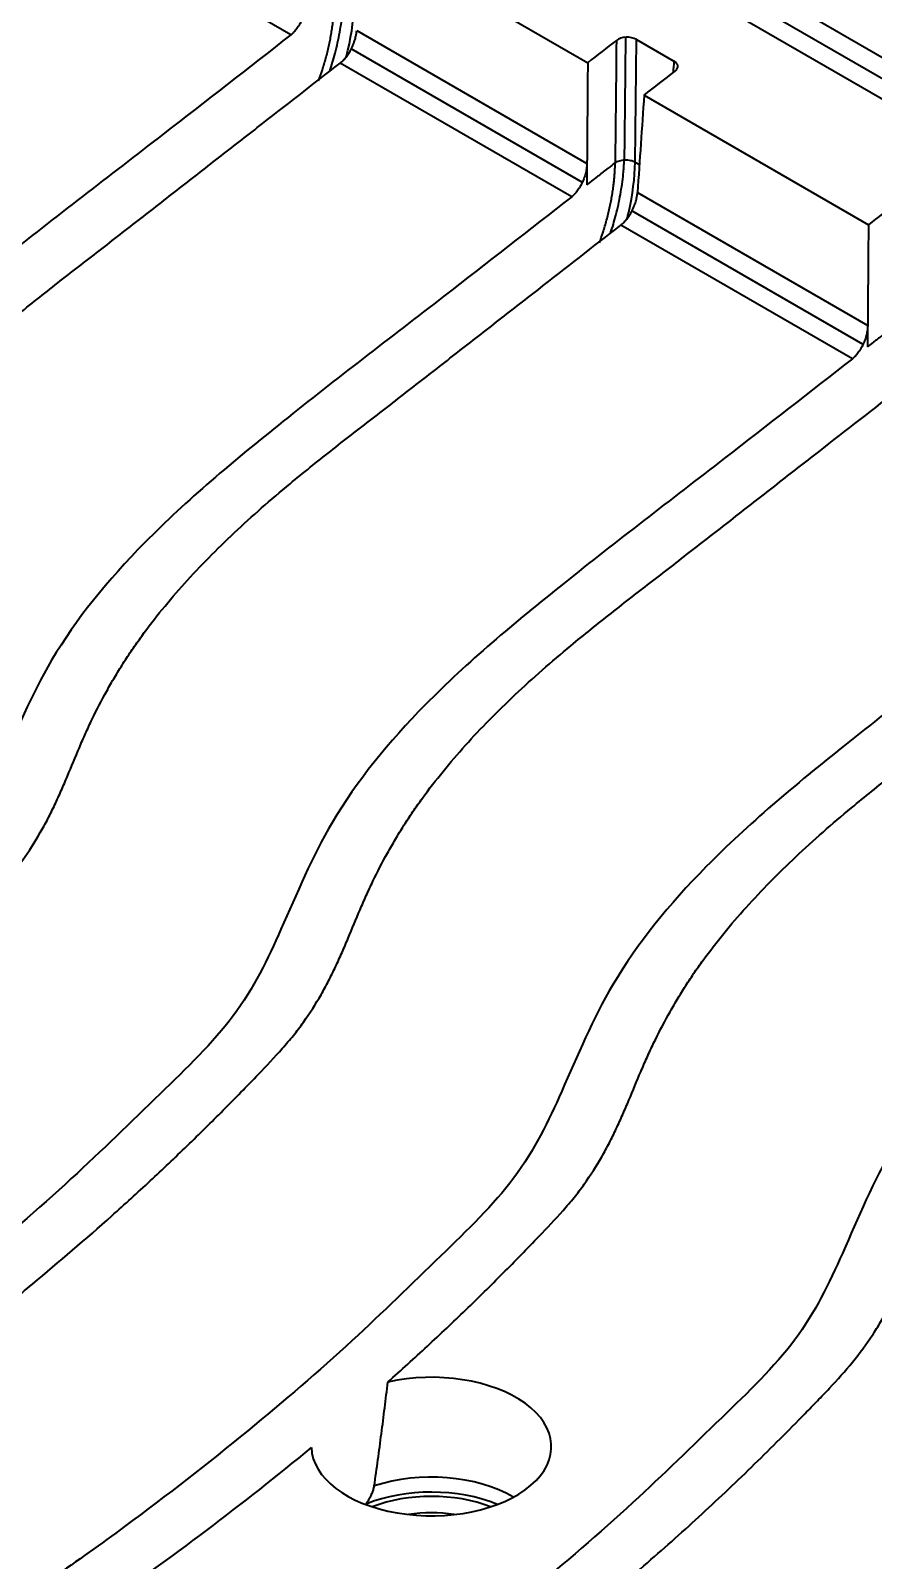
# Model space of a CAD drawing. Header units: millimetres. Extents: x 256 to 2096, y 1004 to 2403.
# Drawn here: x 1774.8 to 1806.8, y 1366.8 to 1424.9 of the extents above; entities that cross this region are included whole.
import ezdxf

# ---------------------------------------------------------------- set-up
doc = ezdxf.new("R2010")
doc.units = ezdxf.units.MM
doc.layers.add('1', color=7, linetype='Continuous', true_color=0xffffff)

msp = doc.modelspace()

# ---------------------------------------------------------------- linework, layer by layer
at = {"layer": '1', "color": 7, "linetype": 'Continuous', "lineweight": 35}
for p, q in [((1775.65, 1442.012), (1900.688, 1369.821)), ((1900.475, 1369.126), (1775.412, 1441.331)), ((1899.996, 1368.624), (1774.923, 1440.835)), ((1784.645, 1424.708), (1775.854, 1429.784)), ((1787.395, 1428.563), (1795.914, 1423.644)), ((1787.142, 1424.864), (1795.885, 1419.816)), ((1797.713, 1419.872), (1797.762, 1424.526)), ((1797.762, 1424.526), (1799.185, 1423.704)), ((1795.305, 1418.554), (1786.514, 1423.629)), ((1795.71, 1419.099), (1786.933, 1424.166)), ((1798.054, 1422.409), (1806.574, 1417.49)), ((1797.713, 1419.872), (1797.874, 1419.779)), ((1797.801, 1418.71), (1806.544, 1413.662)), ((1806.369, 1412.944), (1797.592, 1418.012)), ((1805.964, 1412.4), (1797.173, 1417.475))]:
    msp.add_line(p, q, dxfattribs=at)
for centre, major_axis, ratio, start_param, end_param in [((1797.407, 1424.32), (0.503, 0), 0.578764, 0.786042, 2.502079), ((1798.829, 1423.499), (0.503, 0.001), 0.576477, 5.644917, 7.066619), ((1789.979, 1371.082), (-4.556, 0), 0.57735, 0.01433, 5.083199), ((1789.979, 1367.428), (4.321, 0), 0.57735, 0.767238, 2.096944), ((1789.979, 1366.876), (4.286, 0), 0.57735, 0.94714, 2.187704), ((1789.979, 1366.876), (4.009, 0), 0.57735, 0.976115, 2.165431), ((1789.979, 1366.651), (3.318, 0), 0.57735, 1.306559, 1.834985)]:
    msp.add_ellipse(centre, major_axis=major_axis, ratio=ratio, start_param=start_param, end_param=end_param, dxfattribs=at)
for points, knots in [([(1763.293, 1419.962), (1763.797, 1420.379), (1764.313, 1420.792), (1765.355, 1421.613), (1765.881, 1422.02), (1766.672, 1422.632), (1766.936, 1422.836), (1767.462, 1423.244), (1768.25, 1423.856), (1769.037, 1424.469), (1770.085, 1425.287), (1770.609, 1425.696), (1771.658, 1426.514), (1773.231, 1427.74), (1774.805, 1428.966), (1775.854, 1429.784)], [0, 0, 0, 0, 0.125, 0.125, 0.25, 0.25, 0.3125, 0.3125, 0.375, 0.5, 0.5, 0.625, 0.625, 0.75, 1, 1, 1, 1]), ([(1785.225, 1425.971), (1785.224, 1425.915), (1785.22, 1425.859), (1785.209, 1425.771), (1785.204, 1425.741), (1785.193, 1425.681), (1785.186, 1425.651), (1785.164, 1425.559), (1785.146, 1425.499), (1785.115, 1425.409), (1785.103, 1425.379), (1785.079, 1425.319), (1785.067, 1425.289), (1785.027, 1425.203), (1784.998, 1425.147), (1784.959, 1425.08), (1784.951, 1425.067), (1784.934, 1425.041), (1784.926, 1425.028), (1784.901, 1424.99), (1784.884, 1424.965), (1784.832, 1424.895), (1784.796, 1424.852), (1784.75, 1424.803), (1784.74, 1424.793), (1784.721, 1424.775), (1784.693, 1424.748), (1784.664, 1424.723), (1784.645, 1424.708)], [0, 0, 0, 0, 0.125, 0.125, 0.1875, 0.1875, 0.25, 0.25, 0.375, 0.375, 0.4375, 0.4375, 0.5, 0.5, 0.625, 0.625, 0.65625, 0.65625, 0.6875, 0.6875, 0.75, 0.75, 0.875, 0.875, 0.90625, 0.90625, 0.9375, 1, 1, 1, 1]), ([(1785.697, 1422.958), (1785.747, 1423.094), (1785.845, 1423.382), (1785.975, 1423.823), (1786.068, 1424.201), (1786.131, 1424.501), (1786.173, 1424.723), (1786.208, 1424.944), (1786.231, 1425.111), (1786.245, 1425.228), (1786.252, 1425.294), (1786.259, 1425.36), (1786.265, 1425.425), (1786.271, 1425.49), (1786.276, 1425.555), (1786.28, 1425.619), (1786.284, 1425.683), (1786.288, 1425.747), (1786.291, 1425.81), (1786.293, 1425.873), (1786.295, 1425.936), (1786.295, 1425.978), (1786.296, 1425.998)], [0, 0, 0, 0, 0.13203, 0.27781, 0.423864, 0.496252, 0.568474, 0.640662, 0.712946, 0.735094, 0.757217, 0.779319, 0.801403, 0.823473, 0.845534, 0.867588, 0.88964, 0.911694, 0.933753, 0.955821, 0.977902, 1, 1, 1, 1]), ([(1786.122, 1423.323), (1786.195, 1423.548), (1786.262, 1423.775), (1786.391, 1424.27), (1786.45, 1424.538), (1786.544, 1425.06), (1786.58, 1425.316), (1786.622, 1425.75), (1786.633, 1425.93), (1786.639, 1426.106)], [0, 0, 0, 0, 0.239321, 0.239321, 0.518896, 0.518896, 0.79847, 0.79847, 1, 1, 1, 1]), ([(1786.745, 1423.859), (1786.767, 1423.946), (1786.95, 1424.692), (1787.046, 1425.423), (1787.054, 1426.026)], [0, 0, 0, 0, 0.117485, 1, 1, 1, 1]), ([(1786.514, 1423.629), (1786.552, 1423.659), (1786.59, 1423.693), (1786.647, 1423.751), (1786.665, 1423.771), (1786.693, 1423.803), (1786.702, 1423.814), (1786.721, 1423.837), (1786.73, 1423.848), (1786.775, 1423.906), (1786.81, 1423.956), (1786.859, 1424.034), (1786.875, 1424.061), (1786.899, 1424.102), (1786.906, 1424.116), (1786.922, 1424.144), (1786.929, 1424.158), (1786.965, 1424.229), (1786.991, 1424.287), (1787.021, 1424.361), (1787.027, 1424.375), (1787.038, 1424.405), (1787.043, 1424.42), (1787.059, 1424.465), (1787.069, 1424.494), (1787.095, 1424.582), (1787.109, 1424.64), (1787.123, 1424.712), (1787.125, 1424.726), (1787.13, 1424.754), (1787.136, 1424.796), (1787.14, 1424.837), (1787.142, 1424.864)], [0, 0, 0, 0, 0.125, 0.125, 0.1875, 0.1875, 0.21875, 0.21875, 0.25, 0.25, 0.375, 0.375, 0.4375, 0.4375, 0.46875, 0.46875, 0.5, 0.5, 0.625, 0.625, 0.65625, 0.65625, 0.6875, 0.6875, 0.75, 0.75, 0.875, 0.875, 0.90625, 0.90625, 0.9375, 1, 1, 1, 1]), ([(1784.645, 1424.708), (1783.029, 1423.447), (1779.388, 1420.601), (1773.778, 1416.32), (1768.408, 1411.834), (1764.76, 1407.36), (1763.084, 1403.25), (1761.401, 1399.715), (1758.239, 1396.685), (1754.929, 1393.443), (1750.936, 1390.015), (1746.242, 1386.357), (1740.682, 1382.496), (1736.52, 1379.935), (1734.263, 1378.632)], [0, 0, 0, 0, 0.085486, 0.192871, 0.292548, 0.381023, 0.457302, 0.520716, 0.582437, 0.650783, 0.725777, 0.808295, 0.89931, 1, 1, 1, 1]), ([(1797.349, 1424.609), (1797.342, 1423.919), (1797.334, 1423.229), (1797.323, 1422.108), (1797.318, 1421.677), (1797.309, 1420.814), (1797.305, 1420.383), (1797.3, 1419.952)], [0, 0, 0, 0, 0.444409, 0.444409, 0.722204, 0.722204, 1, 1, 1, 1]), ([(1773.953, 1413.808), (1774.457, 1414.225), (1774.972, 1414.638), (1776.014, 1415.458), (1776.541, 1415.866), (1777.332, 1416.478), (1777.595, 1416.681), (1778.121, 1417.089), (1778.91, 1417.702), (1779.697, 1418.315), (1780.745, 1419.133), (1781.269, 1419.542), (1782.317, 1420.36), (1783.89, 1421.586), (1785.465, 1422.812), (1786.514, 1423.629)], [0, 0, 0, 0, 0.125, 0.125, 0.25, 0.25, 0.3125, 0.3125, 0.375, 0.5, 0.5, 0.625, 0.625, 0.75, 1, 1, 1, 1]), ([(1795.884, 1419.816), (1795.884, 1419.761), (1795.88, 1419.704), (1795.868, 1419.617), (1795.864, 1419.587), (1795.852, 1419.527), (1795.846, 1419.496), (1795.824, 1419.405), (1795.806, 1419.345), (1795.774, 1419.254), (1795.763, 1419.224), (1795.739, 1419.164), (1795.726, 1419.135), (1795.686, 1419.048), (1795.657, 1418.993), (1795.618, 1418.926), (1795.61, 1418.912), (1795.594, 1418.886), (1795.586, 1418.873), (1795.561, 1418.835), (1795.544, 1418.811), (1795.492, 1418.741), (1795.456, 1418.698), (1795.409, 1418.648), (1795.4, 1418.639), (1795.381, 1418.62), (1795.353, 1418.593), (1795.324, 1418.569), (1795.305, 1418.554)], [0, 0, 0, 0, 0.125, 0.125, 0.1875, 0.1875, 0.25, 0.25, 0.375, 0.375, 0.4375, 0.4375, 0.5, 0.5, 0.625, 0.625, 0.65625, 0.65625, 0.6875, 0.6875, 0.75, 0.75, 0.875, 0.875, 0.90625, 0.90625, 0.9375, 1, 1, 1, 1]), ([(1796.955, 1419.844), (1796.945, 1419.836), (1796.92, 1419.817), (1796.878, 1419.784), (1796.824, 1419.741), (1796.759, 1419.69), (1796.683, 1419.63), (1796.598, 1419.564), (1796.508, 1419.493), (1796.409, 1419.416), (1796.301, 1419.332), (1796.189, 1419.245), (1796.082, 1419.161), (1795.978, 1419.08), (1795.911, 1419.028), (1795.878, 1419.002)], [0, 0, 0, 0, 0.028795, 0.068197, 0.118206, 0.178822, 0.250044, 0.330448, 0.413784, 0.500053, 0.60833, 0.712463, 0.812452, 0.908297, 1, 1, 1, 1]), ([(1796.357, 1416.804), (1796.406, 1416.94), (1796.504, 1417.227), (1796.635, 1417.668), (1796.728, 1418.047), (1796.791, 1418.347), (1796.832, 1418.569), (1796.868, 1418.789), (1796.891, 1418.957), (1796.905, 1419.073), (1796.912, 1419.139), (1796.919, 1419.205), (1796.925, 1419.271), (1796.931, 1419.336), (1796.936, 1419.4), (1796.94, 1419.465), (1796.944, 1419.529), (1796.947, 1419.593), (1796.95, 1419.656), (1796.952, 1419.719), (1796.954, 1419.782), (1796.955, 1419.823), (1796.955, 1419.844)], [0, 0, 0, 0, 0.13203, 0.27781, 0.423864, 0.496252, 0.568474, 0.640662, 0.712946, 0.735094, 0.757217, 0.779319, 0.801403, 0.823473, 0.845534, 0.867588, 0.88964, 0.911694, 0.933753, 0.955821, 0.977902, 1, 1, 1, 1]), ([(1796.781, 1417.168), (1796.855, 1417.394), (1796.922, 1417.621), (1797.05, 1418.115), (1797.109, 1418.383), (1797.203, 1418.906), (1797.239, 1419.162), (1797.281, 1419.596), (1797.293, 1419.776), (1797.299, 1419.952)], [0, 0, 0, 0, 0.239321, 0.239321, 0.518896, 0.518896, 0.798471, 0.798471, 1, 1, 1, 1]), ([(1796.955, 1419.851), (1796.977, 1419.866), (1797.001, 1419.88), (1797.055, 1419.904), (1797.085, 1419.914), (1797.148, 1419.932), (1797.181, 1419.939), (1797.25, 1419.949), (1797.286, 1419.952), (1797.357, 1419.954), (1797.393, 1419.953), (1797.465, 1419.947), (1797.5, 1419.943), (1797.567, 1419.929), (1797.599, 1419.92), (1797.66, 1419.9), (1797.688, 1419.888), (1797.713, 1419.875)], [0, 0, 0, 0, 0.125, 0.125, 0.25, 0.25, 0.375, 0.375, 0.5, 0.5, 0.625, 0.625, 0.75, 0.75, 0.875, 0.875, 1, 1, 1, 1]), ([(1797.404, 1417.704), (1797.427, 1417.792), (1797.61, 1418.538), (1797.705, 1419.269), (1797.713, 1419.872)], [0, 0, 0, 0, 0.117485, 1, 1, 1, 1]), ([(1795.305, 1418.554), (1793.689, 1417.293), (1790.047, 1414.447), (1784.437, 1410.166), (1779.068, 1405.68), (1775.42, 1401.206), (1773.743, 1397.096), (1772.06, 1393.56), (1768.899, 1390.531), (1765.588, 1387.289), (1761.595, 1383.861), (1756.901, 1380.203), (1751.342, 1376.342), (1747.18, 1373.781), (1744.923, 1372.477)], [0, 0, 0, 0, 0.085486, 0.192871, 0.292548, 0.381023, 0.457302, 0.520716, 0.582437, 0.650783, 0.725777, 0.808295, 0.89931, 1, 1, 1, 1]), ([(1797.174, 1417.475), (1797.212, 1417.505), (1797.25, 1417.539), (1797.306, 1417.597), (1797.325, 1417.617), (1797.353, 1417.649), (1797.362, 1417.66), (1797.38, 1417.682), (1797.389, 1417.694), (1797.435, 1417.752), (1797.469, 1417.801), (1797.519, 1417.88), (1797.535, 1417.906), (1797.558, 1417.948), (1797.566, 1417.962), (1797.581, 1417.99), (1797.589, 1418.004), (1797.625, 1418.075), (1797.651, 1418.133), (1797.681, 1418.206), (1797.686, 1418.221), (1797.698, 1418.251), (1797.703, 1418.266), (1797.719, 1418.31), (1797.728, 1418.34), (1797.755, 1418.428), (1797.769, 1418.486), (1797.783, 1418.558), (1797.785, 1418.572), (1797.79, 1418.6), (1797.796, 1418.642), (1797.8, 1418.683), (1797.802, 1418.709)], [0, 0, 0, 0, 0.125, 0.125, 0.1875, 0.1875, 0.21875, 0.21875, 0.25, 0.25, 0.375, 0.375, 0.4375, 0.4375, 0.46875, 0.46875, 0.5, 0.5, 0.625, 0.625, 0.65625, 0.65625, 0.6875, 0.6875, 0.75, 0.75, 0.875, 0.875, 0.90625, 0.90625, 0.9375, 1, 1, 1, 1]), ([(1784.612, 1407.653), (1785.117, 1408.071), (1785.632, 1408.483), (1786.674, 1409.304), (1787.201, 1409.712), (1787.991, 1410.323), (1788.255, 1410.527), (1788.781, 1410.935), (1789.57, 1411.547), (1790.356, 1412.161), (1791.404, 1412.978), (1791.928, 1413.387), (1792.977, 1414.205), (1794.55, 1415.432), (1796.124, 1416.658), (1797.174, 1417.475)], [0, 0, 0, 0, 0.125, 0.125, 0.25, 0.25, 0.3125, 0.3125, 0.375, 0.5, 0.5, 0.625, 0.625, 0.75, 1, 1, 1, 1]), ([(1806.544, 1413.662), (1806.544, 1413.607), (1806.54, 1413.55), (1806.528, 1413.462), (1806.523, 1413.433), (1806.512, 1413.372), (1806.505, 1413.342), (1806.483, 1413.251), (1806.466, 1413.19), (1806.434, 1413.1), (1806.423, 1413.07), (1806.399, 1413.01), (1806.386, 1412.98), (1806.346, 1412.894), (1806.317, 1412.838), (1806.278, 1412.771), (1806.27, 1412.758), (1806.254, 1412.732), (1806.245, 1412.719), (1806.22, 1412.681), (1806.203, 1412.657), (1806.151, 1412.586), (1806.115, 1412.543), (1806.069, 1412.494), (1806.059, 1412.484), (1806.041, 1412.466), (1806.012, 1412.439), (1805.984, 1412.415), (1805.964, 1412.4)], [0, 0, 0, 0, 0.125, 0.125, 0.1875, 0.1875, 0.25, 0.25, 0.375, 0.375, 0.4375, 0.4375, 0.5, 0.5, 0.625, 0.625, 0.65625, 0.65625, 0.6875, 0.6875, 0.75, 0.75, 0.875, 0.875, 0.90625, 0.90625, 0.9375, 1, 1, 1, 1]), ([(1807.615, 1413.69), (1807.604, 1413.682), (1807.58, 1413.663), (1807.538, 1413.629), (1807.484, 1413.587), (1807.418, 1413.536), (1807.342, 1413.476), (1807.258, 1413.409), (1807.168, 1413.339), (1807.068, 1413.261), (1806.961, 1413.178), (1806.849, 1413.09), (1806.741, 1413.006), (1806.638, 1412.926), (1806.571, 1412.873), (1806.538, 1412.848)], [0, 0, 0, 0, 0.028795, 0.068197, 0.118206, 0.178822, 0.250044, 0.330448, 0.413784, 0.500053, 0.60833, 0.712463, 0.812452, 0.908297, 1, 1, 1, 1]), ([(1805.964, 1412.4), (1804.349, 1411.138), (1800.707, 1408.292), (1795.097, 1404.012), (1789.727, 1399.526), (1786.079, 1395.051), (1784.403, 1390.942), (1782.72, 1387.406), (1779.558, 1384.376), (1776.248, 1381.134), (1772.255, 1377.706), (1767.561, 1374.048), (1762.002, 1370.187), (1757.84, 1367.626), (1755.583, 1366.323)], [0, 0, 0, 0, 0.085486, 0.192871, 0.292548, 0.381023, 0.457302, 0.520716, 0.582437, 0.650783, 0.725777, 0.808295, 0.89931, 1, 1, 1, 1]), ([(1795.272, 1401.499), (1795.776, 1401.916), (1796.292, 1402.329), (1797.334, 1403.15), (1797.86, 1403.557), (1798.651, 1404.169), (1798.914, 1404.373), (1799.441, 1404.781), (1800.229, 1405.393), (1801.016, 1406.006), (1802.064, 1406.824), (1802.588, 1407.233), (1803.636, 1408.051), (1805.21, 1409.277), (1806.784, 1410.503), (1807.833, 1411.321)], [0, 0, 0, 0, 0.125, 0.125, 0.25, 0.25, 0.3125, 0.3125, 0.375, 0.5, 0.5, 0.625, 0.625, 0.75, 1, 1, 1, 1]), ([(1772.748, 1391.375), (1773.061, 1391.7), (1773.369, 1392.026), (1773.803, 1392.521), (1773.943, 1392.688), (1774.144, 1392.939), (1774.21, 1393.023), (1774.338, 1393.192), (1774.401, 1393.277), (1774.706, 1393.703), (1774.926, 1394.049), (1775.228, 1394.575), (1775.324, 1394.751), (1775.508, 1395.106), (1775.595, 1395.284), (1775.764, 1395.642), (1775.845, 1395.822), (1776.004, 1396.182), (1776.081, 1396.363), (1776.309, 1396.905), (1776.457, 1397.267), (1776.687, 1397.808), (1776.766, 1397.989), (1776.927, 1398.349), (1777.177, 1398.887), (1777.453, 1399.422), (1777.746, 1399.953), (1777.848, 1400.13), (1778.004, 1400.394), (1778.057, 1400.482), (1778.165, 1400.658), (1778.329, 1400.92), (1778.5, 1401.181), (1778.735, 1401.526), (1778.856, 1401.698), (1779.227, 1402.21), (1779.488, 1402.547), (1780.032, 1403.215), (1780.316, 1403.545), (1781.201, 1404.526), (1781.833, 1405.166), (1783.171, 1406.426), (1783.876, 1407.044), (1784.612, 1407.653)], [0, 0, 0, 0, 0.0625, 0.0625, 0.09375, 0.09375, 0.109375, 0.109375, 0.125, 0.125, 0.1875, 0.1875, 0.21875, 0.21875, 0.25, 0.25, 0.28125, 0.28125, 0.3125, 0.3125, 0.375, 0.375, 0.40625, 0.40625, 0.4375, 0.5, 0.5, 0.53125, 0.53125, 0.546875, 0.546875, 0.5625, 0.59375, 0.59375, 0.625, 0.625, 0.6875, 0.6875, 0.75, 0.75, 0.875, 0.875, 1, 1, 1, 1]), ([(1816.635, 1406.254), (1815.016, 1404.99), (1811.37, 1402.141), (1805.757, 1397.857), (1800.387, 1393.371), (1796.739, 1388.897), (1795.062, 1384.787), (1793.379, 1381.252), (1790.218, 1378.222), (1786.908, 1374.98), (1782.915, 1371.552), (1778.221, 1367.894), (1772.661, 1364.033), (1768.499, 1361.472), (1766.242, 1360.169)], [0, 0, 0, 0, 0.08567, 0.193034, 0.29269, 0.381147, 0.457411, 0.520812, 0.582521, 0.650853, 0.725832, 0.808334, 0.89933, 1, 1, 1, 1]), ([(1805.932, 1395.345), (1806.436, 1395.762), (1806.951, 1396.175), (1807.993, 1396.995), (1808.52, 1397.403), (1809.31, 1398.015), (1809.574, 1398.218), (1810.1, 1398.626), (1810.889, 1399.239), (1811.675, 1399.852), (1812.724, 1400.67), (1813.248, 1401.079), (1814.296, 1401.897), (1815.869, 1403.123), (1817.443, 1404.349), (1818.493, 1405.166)], [0, 0, 0, 0, 0.125, 0.125, 0.25, 0.25, 0.3125, 0.3125, 0.375, 0.5, 0.5, 0.625, 0.625, 0.75, 1, 1, 1, 1]), ([(1783.408, 1385.221), (1783.721, 1385.546), (1784.028, 1385.872), (1784.462, 1386.367), (1784.603, 1386.533), (1784.804, 1386.785), (1784.87, 1386.869), (1784.998, 1387.038), (1785.06, 1387.122), (1785.365, 1387.548), (1785.586, 1387.894), (1785.888, 1388.42), (1785.984, 1388.597), (1786.167, 1388.951), (1786.255, 1389.13), (1786.423, 1389.488), (1786.505, 1389.668), (1786.663, 1390.028), (1786.74, 1390.208), (1786.968, 1390.75), (1787.117, 1391.112), (1787.347, 1391.654), (1787.425, 1391.834), (1787.587, 1392.194), (1787.837, 1392.733), (1788.112, 1393.267), (1788.406, 1393.799), (1788.507, 1393.975), (1788.664, 1394.24), (1788.717, 1394.328), (1788.825, 1394.503), (1788.989, 1394.766), (1789.16, 1395.026), (1789.394, 1395.372), (1789.515, 1395.543), (1789.887, 1396.055), (1790.147, 1396.393), (1790.692, 1397.06), (1790.976, 1397.391), (1791.86, 1398.371), (1792.493, 1399.012), (1793.831, 1400.271), (1794.536, 1400.89), (1795.272, 1401.499)], [0, 0, 0, 0, 0.0625, 0.0625, 0.09375, 0.09375, 0.109375, 0.109375, 0.125, 0.125, 0.1875, 0.1875, 0.21875, 0.21875, 0.25, 0.25, 0.28125, 0.28125, 0.3125, 0.3125, 0.375, 0.375, 0.40625, 0.40625, 0.4375, 0.5, 0.5, 0.53125, 0.53125, 0.546875, 0.546875, 0.5625, 0.59375, 0.59375, 0.625, 0.625, 0.6875, 0.6875, 0.75, 0.75, 0.875, 0.875, 1, 1, 1, 1]), ([(1827.284, 1400.091), (1825.668, 1398.83), (1822.026, 1395.984), (1816.416, 1391.703), (1811.047, 1387.217), (1807.399, 1382.743), (1805.722, 1378.633), (1804.039, 1375.097), (1800.877, 1372.067), (1797.567, 1368.826), (1793.574, 1365.398), (1788.88, 1361.74), (1783.321, 1357.879), (1779.159, 1355.318), (1776.902, 1354.014)], [0, 0, 0, 0, 0.085486, 0.192871, 0.292548, 0.381023, 0.457302, 0.520716, 0.582437, 0.650783, 0.725777, 0.808295, 0.89931, 1, 1, 1, 1]), ([(1794.067, 1379.067), (1794.381, 1379.391), (1794.688, 1379.717), (1795.122, 1380.213), (1795.262, 1380.379), (1795.464, 1380.63), (1795.529, 1380.714), (1795.657, 1380.883), (1795.72, 1380.968), (1796.025, 1381.394), (1796.245, 1381.74), (1796.548, 1382.266), (1796.643, 1382.442), (1796.827, 1382.797), (1796.914, 1382.975), (1797.083, 1383.333), (1797.164, 1383.513), (1797.323, 1383.874), (1797.4, 1384.054), (1797.628, 1384.596), (1797.776, 1384.958), (1798.007, 1385.5), (1798.085, 1385.68), (1798.246, 1386.04), (1798.497, 1386.578), (1798.772, 1387.113), (1799.066, 1387.644), (1799.167, 1387.821), (1799.324, 1388.085), (1799.377, 1388.173), (1799.484, 1388.349), (1799.648, 1388.612), (1799.819, 1388.872), (1800.054, 1389.217), (1800.175, 1389.389), (1800.546, 1389.901), (1800.807, 1390.238), (1801.352, 1390.906), (1801.636, 1391.236), (1802.52, 1392.217), (1803.153, 1392.858), (1804.49, 1394.117), (1805.196, 1394.736), (1805.932, 1395.345)], [0, 0, 0, 0, 0.0625, 0.0625, 0.09375, 0.09375, 0.109375, 0.109375, 0.125, 0.125, 0.1875, 0.1875, 0.21875, 0.21875, 0.25, 0.25, 0.28125, 0.28125, 0.3125, 0.3125, 0.375, 0.375, 0.40625, 0.40625, 0.4375, 0.5, 0.5, 0.53125, 0.53125, 0.546875, 0.546875, 0.5625, 0.59375, 0.59375, 0.625, 0.625, 0.6875, 0.6875, 0.75, 0.75, 0.875, 0.875, 1, 1, 1, 1]), ([(1837.943, 1393.937), (1836.327, 1392.675), (1832.686, 1389.829), (1827.076, 1385.549), (1821.706, 1381.063), (1818.058, 1376.588), (1816.382, 1372.479), (1814.699, 1368.943), (1811.537, 1365.913), (1808.227, 1362.671), (1804.234, 1359.243), (1799.54, 1355.585), (1793.981, 1351.724), (1789.819, 1349.163), (1787.562, 1347.86)], [0, 0, 0, 0, 0.085486, 0.192871, 0.292548, 0.381023, 0.457302, 0.520716, 0.582437, 0.650783, 0.725777, 0.808295, 0.89931, 1, 1, 1, 1]), ([(1848.603, 1387.782), (1846.987, 1386.521), (1843.345, 1383.675), (1837.735, 1379.394), (1832.366, 1374.908), (1828.718, 1370.434), (1827.041, 1366.324), (1825.358, 1362.789), (1822.197, 1359.759), (1818.887, 1356.517), (1814.893, 1353.089), (1810.199, 1349.431), (1804.64, 1345.57), (1800.478, 1343.009), (1798.221, 1341.706)], [0, 0, 0, 0, 0.085486, 0.192871, 0.292548, 0.381023, 0.457302, 0.520716, 0.582437, 0.650783, 0.725777, 0.808295, 0.89931, 1, 1, 1, 1]), ([(1757.433, 1365.255), (1758.712, 1365.994), (1761.224, 1367.496), (1763.642, 1369.049), (1765.124, 1370.034), (1765.418, 1370.232), (1766.005, 1370.63), (1766.297, 1370.829), (1767.168, 1371.43), (1767.743, 1371.833), (1769.447, 1373.052), (1770.558, 1373.875), (1772.186, 1375.127), (1772.723, 1375.548), (1773.518, 1376.182), (1773.781, 1376.394), (1774.305, 1376.82), (1774.566, 1377.034), (1775.858, 1378.105), (1776.865, 1378.971), (1778.336, 1380.286), (1778.819, 1380.726), (1779.772, 1381.613), (1780.241, 1382.058), (1781.167, 1382.954), (1781.623, 1383.405), (1782.523, 1384.31), (1782.968, 1384.765), (1783.408, 1385.221)], [0, 0, 0, 0, 0.125, 0.25, 0.25, 0.28125, 0.28125, 0.3125, 0.3125, 0.375, 0.375, 0.5, 0.5, 0.5625, 0.5625, 0.59375, 0.59375, 0.625, 0.625, 0.75, 0.75, 0.8125, 0.8125, 0.875, 0.875, 0.9375, 0.9375, 1, 1, 1, 1]), ([(1778.752, 1352.946), (1780.568, 1353.995), (1782.335, 1355.068), (1785.771, 1357.261), (1789.108, 1359.502), (1792.25, 1361.838), (1794.153, 1363.328), (1794.53, 1363.627), (1795.092, 1364.079), (1795.278, 1364.23), (1795.65, 1364.532), (1795.834, 1364.684), (1796.754, 1365.443), (1798.197, 1366.666), (1799.582, 1367.907), (1800.6, 1368.845), (1800.936, 1369.159), (1801.6, 1369.788), (1801.928, 1370.104), (1802.903, 1371.055), (1803.54, 1371.693), (1804.323, 1372.495), (1804.479, 1372.656), (1804.789, 1372.977), (1804.944, 1373.138), (1805.4, 1373.623), (1805.695, 1373.95), (1806.24, 1374.617), (1806.489, 1374.958), (1806.832, 1375.478), (1806.941, 1375.653), (1807.15, 1376.007), (1807.249, 1376.185), (1807.533, 1376.724), (1807.706, 1377.089), (1807.91, 1377.548), (1807.95, 1377.641), (1808.03, 1377.825), (1808.148, 1378.102), (1808.263, 1378.379), (1808.493, 1378.934), (1808.647, 1379.303), (1808.975, 1380.039), (1809.148, 1380.406), (1809.52, 1381.134), (1809.718, 1381.497), (1810.145, 1382.216), (1810.374, 1382.573), (1810.62, 1382.927)], [0, 0, 0, 0, 0.125, 0.125, 0.25, 0.375, 0.375, 0.40625, 0.40625, 0.421875, 0.421875, 0.4375, 0.4375, 0.5, 0.5625, 0.5625, 0.59375, 0.59375, 0.625, 0.625, 0.6875, 0.6875, 0.703125, 0.703125, 0.71875, 0.71875, 0.75, 0.75, 0.78125, 0.78125, 0.796875, 0.796875, 0.8125, 0.8125, 0.84375, 0.84375, 0.851563, 0.851563, 0.859375, 0.875, 0.875, 0.90625, 0.90625, 0.9375, 0.9375, 0.96875, 0.96875, 1, 1, 1, 1]), ([(1788.327, 1373.534), (1788.833, 1373.985), (1789.333, 1374.439), (1790.318, 1375.351), (1790.803, 1375.81), (1791.758, 1376.733), (1792.228, 1377.197), (1793.156, 1378.129), (1793.614, 1378.597), (1794.067, 1379.067)], [0, 0, 0, 0, 0.25, 0.25, 0.5, 0.5, 0.75, 0.75, 1, 1, 1, 1]), ([(1787.807, 1369.586), (1787.856, 1369.918), (1787.903, 1370.249), (1787.993, 1370.91), (1788.037, 1371.24), (1788.123, 1371.897), (1788.165, 1372.225), (1788.246, 1372.88), (1788.286, 1373.207), (1788.325, 1373.533)], [0, 0, 0, 0, 0.25, 0.25, 0.5, 0.5, 0.75, 0.75, 1, 1, 1, 1]), ([(1768.092, 1359.101), (1769.686, 1360.021), (1771.242, 1360.96), (1773.523, 1362.398), (1774.274, 1362.882), (1775.757, 1363.86), (1776.49, 1364.354), (1778.661, 1365.849), (1780.069, 1366.864), (1782.805, 1368.928), (1784.134, 1369.977), (1785.424, 1371.044)], [0, 0, 0, 0, 0.25, 0.25, 0.375, 0.375, 0.5, 0.5, 0.75, 0.75, 1, 1, 1, 1]), ([(1800.071, 1340.638), (1801.887, 1341.686), (1803.654, 1342.759), (1807.09, 1344.952), (1810.427, 1347.193), (1813.57, 1349.529), (1815.472, 1351.019), (1815.85, 1351.318), (1816.411, 1351.77), (1816.598, 1351.921), (1816.969, 1352.223), (1817.154, 1352.375), (1818.073, 1353.134), (1819.516, 1354.357), (1820.902, 1355.599), (1821.919, 1356.536), (1822.255, 1356.85), (1822.919, 1357.479), (1823.247, 1357.795), (1824.222, 1358.746), (1824.859, 1359.385), (1825.642, 1360.186), (1825.798, 1360.347), (1826.109, 1360.668), (1826.263, 1360.829), (1826.719, 1361.315), (1827.014, 1361.641), (1827.559, 1362.308), (1827.808, 1362.649), (1828.151, 1363.17), (1828.26, 1363.345), (1828.469, 1363.698), (1828.568, 1363.876), (1828.853, 1364.415), (1829.025, 1364.78), (1829.229, 1365.24), (1829.269, 1365.332), (1829.349, 1365.516), (1829.467, 1365.793), (1829.582, 1366.07), (1829.813, 1366.625), (1829.966, 1366.995), (1830.294, 1367.731), (1830.467, 1368.097), (1830.839, 1368.826), (1831.037, 1369.188), (1831.464, 1369.907), (1831.693, 1370.264), (1831.939, 1370.618)], [0, 0, 0, 0, 0.125, 0.125, 0.25, 0.375, 0.375, 0.40625, 0.40625, 0.421875, 0.421875, 0.4375, 0.4375, 0.5, 0.5625, 0.5625, 0.59375, 0.59375, 0.625, 0.625, 0.6875, 0.6875, 0.703125, 0.703125, 0.71875, 0.71875, 0.75, 0.75, 0.78125, 0.78125, 0.796875, 0.796875, 0.8125, 0.8125, 0.84375, 0.84375, 0.851563, 0.851563, 0.859375, 0.875, 0.875, 0.90625, 0.90625, 0.9375, 0.9375, 0.96875, 0.96875, 1, 1, 1, 1]), ([(1787.518, 1368.923), (1787.527, 1368.936), (1787.536, 1368.95), (1787.557, 1368.984), (1787.57, 1369.005), (1787.608, 1369.069), (1787.633, 1369.113), (1787.668, 1369.181), (1787.679, 1369.204), (1787.701, 1369.251), (1787.712, 1369.275), (1787.741, 1369.346), (1787.759, 1369.394), (1787.778, 1369.454), (1787.781, 1369.467), (1787.788, 1369.491), (1787.791, 1369.503), (1787.799, 1369.539), (1787.803, 1369.562), (1787.807, 1369.586)], [0, 0, 0, 0, 0.069262, 0.069262, 0.172678, 0.172678, 0.379508, 0.379508, 0.482924, 0.482924, 0.586339, 0.586339, 0.793169, 0.793169, 0.844877, 0.844877, 0.896585, 0.896585, 1, 1, 1, 1])]:
    msp.add_open_spline(points, degree=3, knots=knots, dxfattribs=at)
for points in [[(1797.003, 1424.493), (1796.64, 1424.21), (1796.277, 1423.927), (1795.914, 1423.644)], [(1797.003, 1424.493), (1796.987, 1422.944), (1796.971, 1421.394), (1796.955, 1419.844)], [(1795.914, 1423.644), (1795.904, 1422.368), (1795.894, 1421.092), (1795.885, 1419.816)], [(1799.185, 1423.704), (1799.175, 1423.558), (1799.165, 1423.411), (1799.154, 1423.265)], [(1798.054, 1422.409), (1798.447, 1422.714), (1798.84, 1423.02), (1799.233, 1423.326)], [(1798.054, 1422.409), (1797.97, 1421.176), (1797.886, 1419.943), (1797.801, 1418.71)], [(1795.885, 1419.816), (1795.882, 1419.545), (1795.88, 1419.273), (1795.878, 1419.002)], [(1807.663, 1418.339), (1807.299, 1418.056), (1806.936, 1417.773), (1806.574, 1417.49)], [(1806.574, 1417.49), (1806.564, 1416.214), (1806.554, 1414.938), (1806.544, 1413.662)], [(1806.544, 1413.662), (1806.542, 1413.39), (1806.54, 1413.119), (1806.538, 1412.848)]]:
    msp.add_open_spline(points, degree=3, dxfattribs=at)

doc.saveas('drawing.dxf')
